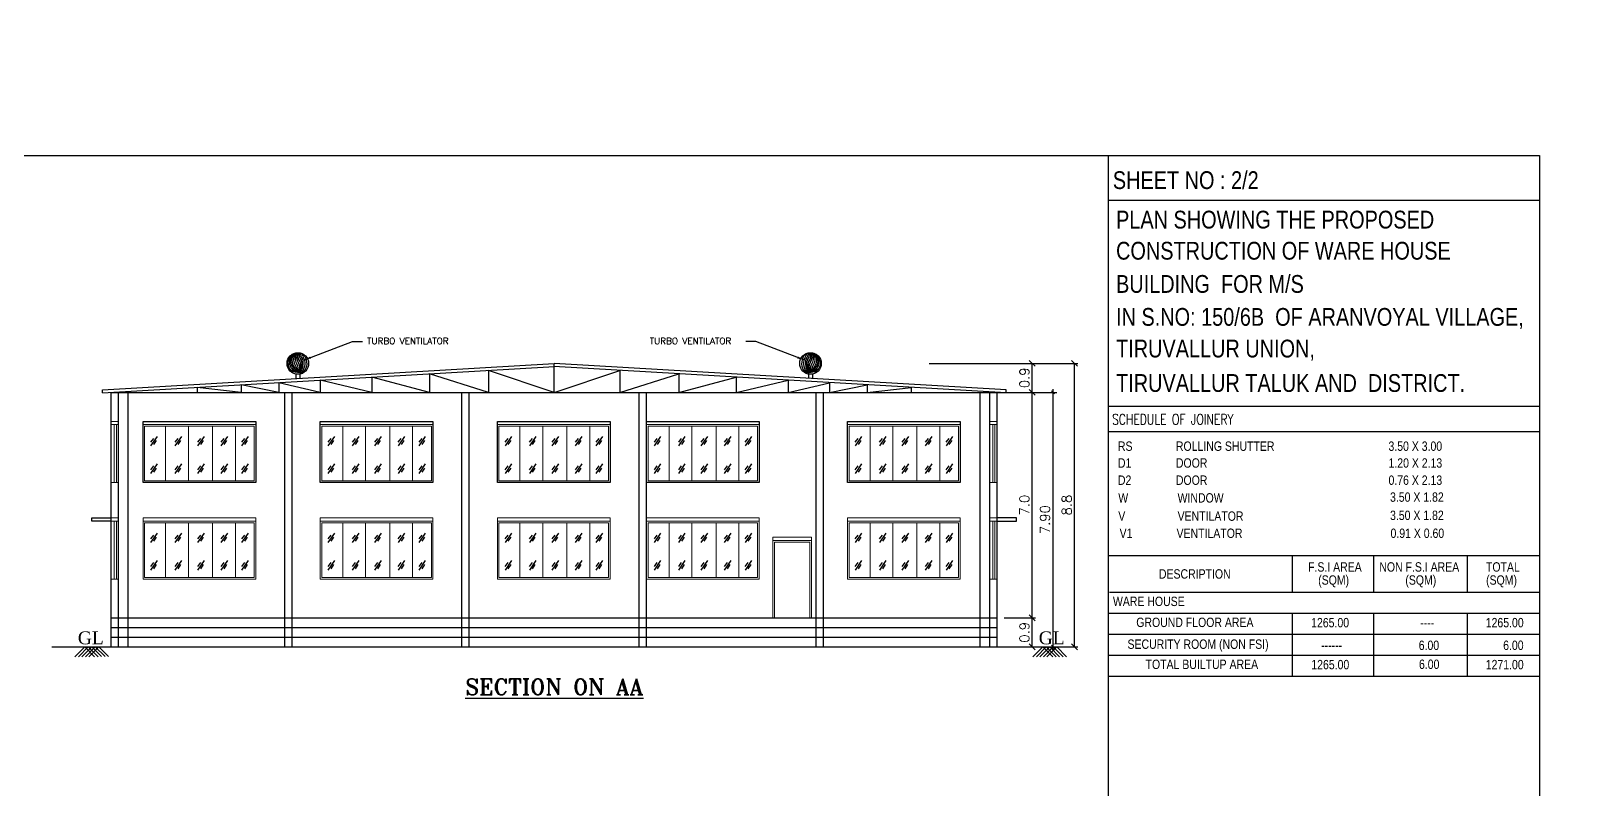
# Model space of a CAD drawing. Header units: metres. Extents: x -178271 to 51524, y -130823 to -18998.
# Drawn here: x -177585.24 to -177537.04, y -113953.57 to -113930.04 of the extents above; entities that cross this region are included whole.
import ezdxf
from ezdxf.enums import TextEntityAlignment as Align

# ---------------------------------------------------------------- set-up
doc = ezdxf.new("R2010")
doc.units = ezdxf.units.M
doc.header["$MEASUREMENT"] = 0
doc.linetypes.add('CENTERX2', pattern=[4, 2.5, -0.5, 0.5, -0.5])
doc.layers.add('2.5 Door-Window', color=6, linetype='Continuous', lineweight=9)
doc.layers.add('WALL', color=1, linetype='Continuous', lineweight=30)
for name, color, linetype in [('2CON', 1, 'Continuous'), ('5.1 TEXT', 7, 'CENTERX2'), ('BLK_1_CHIMNEY_HT', 91, 'Continuous'), ('BLK_1_FLR_0_REGULAR_ROOM_1', 4, 'Continuous'), ('BLK_1_HT_OF_BLDG', 5, 'Continuous'), ('BLK_1_PLINTH_HEIGHT', 7, 'Continuous'), ('dim', 8, 'Continuous'), ('EL-DP', 200, 'Continuous'), ('G Line', 253, 'Continuous'), ('hat', 8, 'Continuous'), ('LAYER2', 1, 'Continuous'), ('STEX', 1, 'Continuous'), ('Text', 4, 'Continuous'), ('txt', 2, 'Continuous')]:
    doc.layers.add(name, color=color, linetype=linetype)
doc.styles.add('NOS.', font='times.ttf')
doc.styles.add('ROMANS', font='romans')
doc.styles.add('ROMANT', font='romant.shx')
doc.styles.add('RS', font='romans.shx')
doc.styles.add('style2', font='arial.ttf')
doc.dimstyles.new('400 SCALE', dxfattribs={"dimscale": 4000, "dimtxt": 0.2, "dimasz": 0.2, "dimexe": 0.05, "dimexo": 0.16, "dimgap": 0.09, "dimtad": 1, "dimdec": 0, "dimzin": 12, "dimdsep": 46, "dimtxsty": 'RS', "dimcen": 0.09, "dimclrd": 8, "dimclre": 8, "dimclrt": 7, "dimadec": 0, "dimazin": 3, "dimtfac": 0.09, "dimtdec": 0, "dimtix": 1, "dimtmove": 1, "dimatfit": 3, "dimfxl": 0, "dimtolj": 1, "dimtzin": 13, "dimlwd": -1, "dimlwe": -1, "dimarcsym": 0})
doc.dimstyles.new('my1', dxfattribs={"dimtxt": 0.3, "dimasz": 0.1, "dimexe": 0.12, "dimexo": 0.5, "dimgap": 0.1, "dimtad": 1, "dimtoh": 1, "dimzin": 3, "dimdsep": 46, "dimtxsty": 'RS', "dimblk": 'OBLIQUE', "dimcen": 0.09, "dimdle": 0.1, "dimclrd": 8, "dimclre": 8, "dimclrt": 4, "dimadec": 0, "dimazin": 0, "dimtfac": 1, "dimtofl": 0, "dimtmove": 0, "dimatfit": 3, "dimldrblk": 'OBLIQUE', "dimfxl": 0, "dimtolj": 1, "dimtzin": 0, "dimarcsym": 0})
doc.dimstyles.get("Standard").update_dxf_attribs({"dimtxt": 0.3, "dimasz": 0.18, "dimexe": 0.1, "dimexo": 0.22, "dimgap": 0.09, "dimtad": 1, "dimtoh": 1, "dimdec": 1, "dimzin": 0, "dimdsep": 46, "dimtxsty": 'ROMANS', "dimblk": 'OBLIQUE', "dimcen": 0.09, "dimclrd": 8, "dimclre": 8, "dimclrt": 6, "dimadec": 0, "dimazin": 0, "dimtfac": 1, "dimtdec": 1, "dimtofl": 0, "dimtmove": 0, "dimatfit": 3, "dimfxl": 0, "dimtolj": 1, "dimtzin": 0, "dimarcsym": 0})

# ---------------------------------------------------------------- blocks, each defined once
blk = doc.blocks.new('_Oblique')
at = {"color": 0, "linetype": 'ByBlock', "lineweight": -2}
blk.add_line((-0.5, -0.5), (0.5, 0.5), dxfattribs=at)
blk = doc.blocks.new('*D281')
at = {"layer": 'BLK_1_PLINTH_HEIGHT', "color": 8, "lineweight": -2, "ltscale": 400}
for p, q in [((-177555.036, -113948.261), (-177554.067, -113948.261)), ((-177554.167, -113949.161), (-177554.167, -113948.261)), ((-177555.036, -113949.161), (-177554.067, -113949.161))]:
    blk.add_line(p, q, dxfattribs=at)
at = {"layer": 'Defpoints', "color": 0, "ltscale": 400}
for p in [(-177555.256, -113948.261), (-177554.167, -113948.261), (-177555.256, -113949.161)]:
    blk.add_point(p, dxfattribs=at)
at = {"layer": 'BLK_1_PLINTH_HEIGHT', "color": 8, "lineweight": -2, "ltscale": 400, "xscale": 0.18, "yscale": 0.18, "zscale": 0.18}
for p, rotation in [((-177554.167, -113948.261), 90), ((-177554.167, -113949.161), 270)]:
    blk.add_blockref('_Oblique', p, dxfattribs=dict(at, rotation=rotation))
at = {"layer": 'BLK_1_PLINTH_HEIGHT', "color": 6, "ltscale": 400, "insert": (-177554.407, -113948.711), "char_height": 0.3, "attachment_point": 5, "rotation": 90, "style": 'ROMANS'}
blk.add_mtext('\\A1;0.9', dxfattribs=at)
blk = doc.blocks.new('*D232')
at = {"layer": 'BLK_1_FLR_0_REGULAR_ROOM_1', "color": 8, "lineweight": -2}
for p, q in [((-177555.038, -113941.261), (-177554.067, -113941.261)), ((-177554.167, -113948.261), (-177554.167, -113941.261)), ((-177555.036, -113948.261), (-177554.067, -113948.261))]:
    blk.add_line(p, q, dxfattribs=at)
at = {"layer": 'Defpoints', "color": 0}
for p in [(-177555.258, -113941.261), (-177554.167, -113941.261), (-177555.256, -113948.261)]:
    blk.add_point(p, dxfattribs=at)
at = {"layer": 'BLK_1_FLR_0_REGULAR_ROOM_1', "color": 8, "lineweight": -2, "xscale": 0.18, "yscale": 0.18, "zscale": 0.18}
for p, rotation in [((-177554.167, -113941.261), 90), ((-177554.167, -113948.261), 270)]:
    blk.add_blockref('_Oblique', p, dxfattribs=dict(at, rotation=rotation))
at = {"layer": 'BLK_1_FLR_0_REGULAR_ROOM_1', "color": 6, "insert": (-177554.407, -113944.761), "char_height": 0.3, "attachment_point": 5, "rotation": 90, "style": 'ROMANS'}
blk.add_mtext('\\A1;7.0', dxfattribs=at)
blk = doc.blocks.new('*D233')
at = {"layer": 'BLK_1_CHIMNEY_HT', "color": 8, "lineweight": -2, "ltscale": 400}
for p, q in [((-177557.37, -113940.361), (-177554.067, -113940.361)), ((-177554.167, -113941.261), (-177554.167, -113940.361)), ((-177555.61, -113941.261), (-177554.067, -113941.261))]:
    blk.add_line(p, q, dxfattribs=at)
at = {"layer": 'Defpoints', "color": 0, "ltscale": 400}
for p in [(-177557.59, -113940.361), (-177554.167, -113940.361), (-177555.83, -113941.261)]:
    blk.add_point(p, dxfattribs=at)
at = {"layer": 'BLK_1_CHIMNEY_HT', "color": 8, "lineweight": -2, "ltscale": 400, "xscale": 0.18, "yscale": 0.18, "zscale": 0.18}
for p, rotation in [((-177554.167, -113940.361), 90), ((-177554.167, -113941.261), 270)]:
    blk.add_blockref('_Oblique', p, dxfattribs=dict(at, rotation=rotation))
at = {"layer": 'BLK_1_CHIMNEY_HT', "color": 6, "ltscale": 400, "insert": (-177554.407, -113940.811), "char_height": 0.3, "attachment_point": 5, "rotation": 90, "style": 'ROMANS'}
blk.add_mtext('\\A1;0.9', dxfattribs=at)
blk = doc.blocks.new('*D282')
at = {"layer": 'Defpoints', "color": 0, "linetype": 'ByBlock'}
for p in [(-177555.256, -113941.261), (-177553.52, -113941.261), (-177555.256, -113949.161)]:
    blk.add_point(p, dxfattribs=at)
at = {"layer": 'G Line', "color": 8, "linetype": 'ByBlock', "lineweight": -2}
for p, q in [((-177554.756, -113941.261), (-177553.4, -113941.261)), ((-177553.52, -113949.261), (-177553.52, -113941.161)), ((-177554.756, -113949.161), (-177553.4, -113949.161))]:
    blk.add_line(p, q, dxfattribs=at)
at = {"layer": 'G Line', "color": 8, "linetype": 'ByBlock', "lineweight": -2, "xscale": 0.1, "yscale": 0.1, "zscale": 0.1}
for p, rotation in [((-177553.52, -113941.261), 90), ((-177553.52, -113949.161), 270)]:
    blk.add_blockref('_Oblique', p, dxfattribs=dict(at, rotation=rotation))
at = {"layer": 'G Line', "color": 4, "linetype": 'ByBlock', "lineweight": -2, "insert": (-177553.77, -113945.211), "char_height": 0.3, "attachment_point": 5, "rotation": 90, "style": 'RS'}
blk.add_mtext('\\A1;7.90', dxfattribs=at)
blk = doc.blocks.new('*D283')
at = {"layer": 'BLK_1_HT_OF_BLDG', "color": 8, "lineweight": -2}
for p, q in [((-177556.918, -113940.361), (-177552.754, -113940.361)), ((-177552.854, -113949.161), (-177552.854, -113940.361)), ((-177555.036, -113949.161), (-177552.754, -113949.161))]:
    blk.add_line(p, q, dxfattribs=at)
at = {"layer": 'Defpoints', "color": 0}
for p in [(-177557.138, -113940.361), (-177552.854, -113940.361), (-177555.256, -113949.161)]:
    blk.add_point(p, dxfattribs=at)
at = {"layer": 'BLK_1_HT_OF_BLDG', "color": 8, "lineweight": -2, "xscale": 0.18, "yscale": 0.18, "zscale": 0.18}
for p, rotation in [((-177552.854, -113940.361), 90), ((-177552.854, -113949.161), 270)]:
    blk.add_blockref('_Oblique', p, dxfattribs=dict(at, rotation=rotation))
at = {"layer": 'BLK_1_HT_OF_BLDG', "color": 6, "insert": (-177553.094, -113944.761), "char_height": 0.3, "attachment_point": 5, "rotation": 90, "style": 'ROMANS'}
blk.add_mtext('\\A1;8.8', dxfattribs=at)

msp = doc.modelspace()

# ---------------------------------------------------------------- linework, layer by layer
for p, q in [((-177551.796, -114008.956), (-177551.796, -113933.905)), ((-177538.425, -113935.306), (-177551.796, -113935.306)), ((-177538.4, -113941.696), (-177551.796, -113941.696)), ((-177538.4, -113942.482), (-177551.796, -113942.482)), ((-177538.425, -113946.338), (-177551.779, -113946.338)), ((-177538.425, -113946.338), (-177551.779, -113946.338))]:
    msp.add_line(p, q)
at = {"layer": '2.5 Door-Window', "linetype": 'Continuous'}
for p, q in [((-177582.756, -113942.161), (-177582.526, -113942.161)), ((-177582.756, -113942.261), (-177582.526, -113942.261)), ((-177582.662, -113942.261), (-177582.662, -113944.061)), ((-177582.594, -113942.261), (-177582.594, -113944.061)), ((-177581.769, -113944.061), (-177581.769, -113942.261)), ((-177581.769, -113942.261), (-177578.269, -113942.261)), ((-177581.719, -113944.011), (-177581.719, -113942.311)), ((-177581.719, -113942.311), (-177578.319, -113942.311)), ((-177581.067, -113944.011), (-177581.067, -113942.311)), ((-177580.36, -113944.011), (-177580.36, -113942.311)), ((-177579.61, -113944.011), (-177579.61, -113942.311)), ((-177578.903, -113944.011), (-177578.903, -113942.311)), ((-177578.319, -113942.311), (-177578.319, -113944.011)), ((-177578.269, -113942.261), (-177578.269, -113944.061)), ((-177576.269, -113944.061), (-177576.269, -113942.261)), ((-177576.269, -113942.261), (-177572.769, -113942.261)), ((-177576.219, -113944.011), (-177576.219, -113942.311)), ((-177576.219, -113942.311), (-177572.819, -113942.311)), ((-177575.567, -113944.011), (-177575.567, -113942.311)), ((-177574.86, -113944.011), (-177574.86, -113942.311)), ((-177574.11, -113944.011), (-177574.11, -113942.311)), ((-177573.403, -113944.011), (-177573.403, -113942.311)), ((-177572.819, -113942.311), (-177572.819, -113944.011)), ((-177572.769, -113942.261), (-177572.769, -113944.061)), ((-177570.769, -113944.061), (-177570.769, -113942.261)), ((-177570.769, -113942.261), (-177567.269, -113942.261)), ((-177570.719, -113944.011), (-177570.719, -113942.311)), ((-177570.719, -113942.311), (-177567.319, -113942.311)), ((-177570.067, -113944.011), (-177570.067, -113942.311)), ((-177569.36, -113944.011), (-177569.36, -113942.311)), ((-177568.61, -113944.011), (-177568.61, -113942.311)), ((-177567.903, -113944.011), (-177567.903, -113942.311)), ((-177567.319, -113942.311), (-177567.319, -113944.011)), ((-177567.269, -113942.261), (-177567.269, -113944.061)), ((-177566.141, -113944.061), (-177566.141, -113942.261)), ((-177566.141, -113942.261), (-177562.641, -113942.261)), ((-177566.091, -113944.011), (-177566.091, -113942.311)), ((-177566.091, -113942.311), (-177562.691, -113942.311)), ((-177565.439, -113944.011), (-177565.439, -113942.311)), ((-177564.732, -113944.011), (-177564.732, -113942.311)), ((-177563.982, -113944.011), (-177563.982, -113942.311)), ((-177563.275, -113944.011), (-177563.275, -113942.311)), ((-177562.691, -113942.311), (-177562.691, -113944.011)), ((-177562.641, -113942.261), (-177562.641, -113944.061)), ((-177559.903, -113944.061), (-177559.903, -113942.261)), ((-177559.903, -113942.261), (-177556.403, -113942.261)), ((-177559.853, -113944.011), (-177559.853, -113942.311)), ((-177559.853, -113942.311), (-177556.453, -113942.311)), ((-177559.201, -113944.011), (-177559.201, -113942.311)), ((-177558.494, -113944.011), (-177558.494, -113942.311)), ((-177557.744, -113944.011), (-177557.744, -113942.311)), ((-177557.036, -113944.011), (-177557.036, -113942.311)), ((-177556.453, -113942.311), (-177556.453, -113944.011)), ((-177556.403, -113942.261), (-177556.403, -113944.061)), ((-177555.486, -113942.161), (-177555.256, -113942.161)), ((-177555.486, -113942.261), (-177555.256, -113942.261)), ((-177555.392, -113942.261), (-177555.392, -113944.061)), ((-177555.324, -113942.261), (-177555.324, -113944.061)), ((-177582.526, -113944.061), (-177582.756, -113944.061)), ((-177578.269, -113944.061), (-177581.769, -113944.061)), ((-177578.319, -113944.011), (-177581.719, -113944.011)), ((-177572.769, -113944.061), (-177576.269, -113944.061)), ((-177572.819, -113944.011), (-177576.219, -113944.011)), ((-177567.269, -113944.061), (-177570.769, -113944.061)), ((-177567.319, -113944.011), (-177570.719, -113944.011)), ((-177562.641, -113944.061), (-177566.141, -113944.061)), ((-177562.691, -113944.011), (-177566.091, -113944.011)), ((-177556.403, -113944.061), (-177559.903, -113944.061)), ((-177556.453, -113944.011), (-177559.853, -113944.011)), ((-177555.256, -113944.061), (-177555.486, -113944.061)), ((-177582.756, -113945.161), (-177582.526, -113945.161)), ((-177582.756, -113945.261), (-177582.526, -113945.261)), ((-177582.662, -113945.261), (-177582.662, -113947.061)), ((-177582.594, -113945.261), (-177582.594, -113947.061)), ((-177581.769, -113947.061), (-177581.769, -113945.261)), ((-177581.769, -113945.261), (-177578.269, -113945.261)), ((-177578.269, -113945.261), (-177578.269, -113947.061)), ((-177576.269, -113947.061), (-177576.269, -113945.261)), ((-177576.269, -113945.261), (-177572.769, -113945.261)), ((-177572.769, -113945.261), (-177572.769, -113947.061)), ((-177570.769, -113947.061), (-177570.769, -113945.261)), ((-177570.769, -113945.261), (-177567.269, -113945.261)), ((-177567.269, -113945.261), (-177567.269, -113947.061)), ((-177566.141, -113947.061), (-177566.141, -113945.261)), ((-177566.141, -113945.261), (-177562.641, -113945.261)), ((-177562.641, -113945.261), (-177562.641, -113947.061)), ((-177559.903, -113947.061), (-177559.903, -113945.261)), ((-177559.903, -113945.261), (-177556.403, -113945.261)), ((-177556.403, -113945.261), (-177556.403, -113947.061)), ((-177555.486, -113945.161), (-177555.256, -113945.161)), ((-177555.486, -113945.261), (-177555.256, -113945.261)), ((-177555.392, -113945.261), (-177555.392, -113947.061)), ((-177555.324, -113945.261), (-177555.324, -113947.061)), ((-177581.719, -113947.011), (-177581.719, -113945.311)), ((-177581.719, -113945.311), (-177578.319, -113945.311)), ((-177581.067, -113947.011), (-177581.067, -113945.311)), ((-177580.36, -113947.011), (-177580.36, -113945.311)), ((-177579.61, -113947.011), (-177579.61, -113945.311)), ((-177578.903, -113947.011), (-177578.903, -113945.311)), ((-177578.319, -113945.311), (-177578.319, -113947.011)), ((-177576.219, -113947.011), (-177576.219, -113945.311)), ((-177576.219, -113945.311), (-177572.819, -113945.311)), ((-177575.567, -113947.011), (-177575.567, -113945.311)), ((-177574.86, -113947.011), (-177574.86, -113945.311)), ((-177574.11, -113947.011), (-177574.11, -113945.311)), ((-177573.403, -113947.011), (-177573.403, -113945.311)), ((-177572.819, -113945.311), (-177572.819, -113947.011)), ((-177570.719, -113947.011), (-177570.719, -113945.311)), ((-177570.719, -113945.311), (-177567.319, -113945.311)), ((-177570.067, -113947.011), (-177570.067, -113945.311)), ((-177569.36, -113947.011), (-177569.36, -113945.311)), ((-177568.61, -113947.011), (-177568.61, -113945.311)), ((-177567.903, -113947.011), (-177567.903, -113945.311)), ((-177567.319, -113945.311), (-177567.319, -113947.011)), ((-177566.091, -113947.011), (-177566.091, -113945.311)), ((-177566.091, -113945.311), (-177562.691, -113945.311)), ((-177565.439, -113947.011), (-177565.439, -113945.311)), ((-177564.732, -113947.011), (-177564.732, -113945.311)), ((-177563.982, -113947.011), (-177563.982, -113945.311)), ((-177563.275, -113947.011), (-177563.275, -113945.311)), ((-177562.691, -113945.311), (-177562.691, -113947.011)), ((-177562.215, -113945.761), (-177561.015, -113945.761)), ((-177562.215, -113948.261), (-177562.215, -113945.761)), ((-177561.015, -113948.261), (-177561.015, -113945.761)), ((-177559.853, -113947.011), (-177559.853, -113945.311)), ((-177559.853, -113945.311), (-177556.453, -113945.311)), ((-177559.201, -113947.011), (-177559.201, -113945.311)), ((-177558.494, -113947.011), (-177558.494, -113945.311)), ((-177557.744, -113947.011), (-177557.744, -113945.311)), ((-177557.036, -113947.011), (-177557.036, -113945.311)), ((-177556.453, -113945.311), (-177556.453, -113947.011)), ((-177562.215, -113945.861), (-177561.015, -113945.861)), ((-177562.165, -113945.911), (-177561.065, -113945.911)), ((-177562.165, -113948.261), (-177562.165, -113945.911)), ((-177561.065, -113948.261), (-177561.065, -113945.911)), ((-177582.526, -113947.061), (-177582.756, -113947.061)), ((-177578.269, -113947.061), (-177581.769, -113947.061)), ((-177578.319, -113947.011), (-177581.719, -113947.011)), ((-177572.769, -113947.061), (-177576.269, -113947.061)), ((-177572.819, -113947.011), (-177576.219, -113947.011)), ((-177567.269, -113947.061), (-177570.769, -113947.061)), ((-177567.319, -113947.011), (-177570.719, -113947.011)), ((-177562.641, -113947.061), (-177566.141, -113947.061)), ((-177562.691, -113947.011), (-177566.091, -113947.011)), ((-177556.403, -113947.061), (-177559.903, -113947.061)), ((-177556.453, -113947.011), (-177559.853, -113947.011)), ((-177555.256, -113947.061), (-177555.486, -113947.061))]:
    msp.add_line(p, q, dxfattribs=at)
for points in [[(-177581.769, -113942.161), (-177581.769, -113942.261), (-177578.269, -113942.261), (-177578.269, -113942.161), (-177581.769, -113942.161)], [(-177576.269, -113942.161), (-177576.269, -113942.261), (-177572.769, -113942.261), (-177572.769, -113942.161), (-177576.269, -113942.161)], [(-177570.769, -113942.161), (-177570.769, -113942.261), (-177567.269, -113942.261), (-177567.269, -113942.161), (-177570.769, -113942.161)], [(-177566.141, -113942.161), (-177566.141, -113942.261), (-177562.641, -113942.261), (-177562.641, -113942.161), (-177566.141, -113942.161)], [(-177559.903, -113942.161), (-177559.903, -113942.261), (-177556.403, -113942.261), (-177556.403, -113942.161), (-177559.903, -113942.161)], [(-177581.769, -113945.161), (-177581.769, -113945.261), (-177578.269, -113945.261), (-177578.269, -113945.161), (-177581.769, -113945.161)], [(-177576.269, -113945.161), (-177576.269, -113945.261), (-177572.769, -113945.261), (-177572.769, -113945.161), (-177576.269, -113945.161)], [(-177570.769, -113945.161), (-177570.769, -113945.261), (-177567.269, -113945.261), (-177567.269, -113945.161), (-177570.769, -113945.161)], [(-177566.141, -113945.161), (-177566.141, -113945.261), (-177562.641, -113945.261), (-177562.641, -113945.161), (-177566.141, -113945.161)], [(-177559.903, -113945.161), (-177559.903, -113945.261), (-177556.403, -113945.261), (-177556.403, -113945.161), (-177559.903, -113945.161)]]:
    msp.add_lwpolyline(points, dxfattribs=at)
at = {"layer": '2CON', "lineweight": 0}
for p, q in [((-177583.885, -113949.468), (-177583.578, -113949.161)), ((-177583.776, -113949.468), (-177583.469, -113949.161)), ((-177583.668, -113949.468), (-177583.361, -113949.161)), ((-177583.271, -113949.468), (-177583.578, -113949.161)), ((-177583.559, -113949.468), (-177583.252, -113949.161)), ((-177583.162, -113949.468), (-177583.469, -113949.161)), ((-177583.45, -113949.468), (-177583.143, -113949.161)), ((-177583.053, -113949.466), (-177583.361, -113949.159)), ((-177582.945, -113949.466), (-177583.252, -113949.159)), ((-177582.836, -113949.466), (-177583.143, -113949.159)), ((-177554.147, -113949.468), (-177553.839, -113949.161)), ((-177554.038, -113949.468), (-177553.731, -113949.161)), ((-177553.929, -113949.468), (-177553.622, -113949.161)), ((-177553.532, -113949.468), (-177553.839, -113949.161)), ((-177553.821, -113949.468), (-177553.514, -113949.161)), ((-177553.424, -113949.468), (-177553.731, -113949.161)), ((-177553.712, -113949.468), (-177553.405, -113949.161)), ((-177553.315, -113949.468), (-177553.622, -113949.161)), ((-177553.206, -113949.468), (-177553.514, -113949.161)), ((-177553.098, -113949.468), (-177553.405, -113949.161))]:
    msp.add_line(p, q, dxfattribs=at)
at = {"layer": 'dim', "linetype": 'Continuous'}
for points in [[(-177577.221, -113940.154, 0.260816), (-177577.225, -113940.519, -0.03426), (-177577.107, -113940.636, -0.03426)], [(-177577.136, -113940.079, 0.326487), (-177577.18, -113940.49, -0.066086), (-177577.066, -113940.638, -0.066086)], [(-177577.087, -113940.055, 0.347126), (-177577.143, -113940.459, -0.098797), (-177577.037, -113940.641, -0.098797)], [(-177577.053, -113940.043, 0.348224), (-177577.107, -113940.426, -0.129297), (-177577.013, -113940.643, -0.129297)], [(-177577.017, -113940.035, 0.348423), (-177577.053, -113940.396, -0.156724), (-177576.987, -113940.646, -0.156724)], [(-177576.989, -113940.032, 0.33315), (-177577.001, -113940.364, -0.178171), (-177576.966, -113940.65, -0.178171)], [(-177576.965, -113940.031, 0.300496), (-177576.948, -113940.332, -0.194416), (-177576.947, -113940.653, -0.194416)], [(-177576.946, -113940.031, 0.246825), (-177576.906, -113940.298, -0.207799), (-177576.932, -113940.656, -0.207799)], [(-177576.925, -113940.033, 0.170557), (-177576.859, -113940.264, -0.218557), (-177576.918, -113940.659, -0.218557)], [(-177576.9, -113940.036, 0.070494), (-177576.821, -113940.226, -0.229241), (-177576.908, -113940.661, -0.229241)], [(-177576.842, -113940.053, 0.061847), (-177576.773, -113940.206, -0.290424), (-177576.874, -113940.669, -0.290424)], [(-177576.775, -113940.089, 0.043008), (-177576.726, -113940.186, -0.333679), (-177576.831, -113940.671, -0.333679)], [(-177561.238, -113940.089, -0.043008), (-177561.287, -113940.186, 0.333679), (-177561.182, -113940.671, 0.333679)], [(-177561.171, -113940.053, -0.061847), (-177561.239, -113940.206, 0.290424), (-177561.138, -113940.669, 0.290424)], [(-177561.113, -113940.036, -0.070494), (-177561.192, -113940.226, 0.229241), (-177561.105, -113940.661, 0.229241)], [(-177561.088, -113940.033, -0.170557), (-177561.153, -113940.264, 0.218557), (-177561.094, -113940.659, 0.218557)], [(-177561.067, -113940.031, -0.246825), (-177561.107, -113940.298, 0.207799), (-177561.08, -113940.656, 0.207799)], [(-177561.047, -113940.031, -0.300496), (-177561.064, -113940.332, 0.194416), (-177561.066, -113940.653, 0.194416)], [(-177561.023, -113940.032, -0.33315), (-177561.012, -113940.364, 0.178171), (-177561.047, -113940.65, 0.178171)], [(-177560.995, -113940.035, -0.348423), (-177560.959, -113940.396, 0.156724), (-177561.025, -113940.646, 0.156724)], [(-177560.96, -113940.043, -0.348224), (-177560.906, -113940.426, 0.129297), (-177561, -113940.643, 0.129297)], [(-177560.926, -113940.055, -0.347126), (-177560.869, -113940.459, 0.098797), (-177560.976, -113940.641, 0.098797)], [(-177560.877, -113940.079, -0.326487), (-177560.833, -113940.49, 0.066086), (-177560.946, -113940.638, 0.066086)], [(-177560.791, -113940.154, -0.260816), (-177560.787, -113940.519, 0.03426), (-177560.905, -113940.636, 0.03426)]]:
    msp.add_lwpolyline(points, format="xyb", dxfattribs=at)
at = {"layer": 'EL-DP', "linetype": 'Continuous'}
for points in [[(-177581.769, -113942.161), (-177578.269, -113942.161), (-177578.269, -113944.061), (-177581.769, -113944.061)], [(-177576.269, -113942.161), (-177572.769, -113942.161), (-177572.769, -113944.061), (-177576.269, -113944.061)], [(-177570.769, -113942.161), (-177567.269, -113942.161), (-177567.269, -113944.061), (-177570.769, -113944.061)], [(-177566.141, -113942.161), (-177562.641, -113942.161), (-177562.641, -113944.061), (-177566.141, -113944.061)], [(-177559.903, -113942.161), (-177556.403, -113942.161), (-177556.403, -113944.061), (-177559.903, -113944.061)]]:
    msp.add_lwpolyline(points, close=True, dxfattribs=at)
at = {"layer": 'hat', "linetype": 'Continuous'}
for p, q in [((-177581.524, -113942.812), (-177581.432, -113942.69)), ((-177581.522, -113942.923), (-177581.318, -113942.628)), ((-177581.43, -113942.884), (-177581.346, -113942.754)), ((-177580.769, -113942.812), (-177580.677, -113942.69)), ((-177580.766, -113942.923), (-177580.563, -113942.628)), ((-177580.675, -113942.884), (-177580.591, -113942.754)), ((-177580.071, -113942.812), (-177579.978, -113942.69)), ((-177580.068, -113942.923), (-177579.865, -113942.628)), ((-177579.977, -113942.884), (-177579.893, -113942.754)), ((-177579.344, -113942.812), (-177579.252, -113942.69)), ((-177579.342, -113942.923), (-177579.139, -113942.628)), ((-177579.25, -113942.884), (-177579.166, -113942.754)), ((-177578.7, -113942.812), (-177578.608, -113942.69)), ((-177578.698, -113942.923), (-177578.495, -113942.628)), ((-177578.607, -113942.884), (-177578.522, -113942.754)), ((-177576.024, -113942.812), (-177575.932, -113942.69)), ((-177576.022, -113942.923), (-177575.818, -113942.628)), ((-177575.93, -113942.884), (-177575.846, -113942.754)), ((-177575.269, -113942.812), (-177575.177, -113942.69)), ((-177575.266, -113942.923), (-177575.063, -113942.628)), ((-177575.175, -113942.884), (-177575.091, -113942.754)), ((-177574.571, -113942.812), (-177574.478, -113942.69)), ((-177574.568, -113942.923), (-177574.365, -113942.628)), ((-177574.477, -113942.884), (-177574.393, -113942.754)), ((-177573.844, -113942.812), (-177573.752, -113942.69)), ((-177573.842, -113942.923), (-177573.639, -113942.628)), ((-177573.75, -113942.884), (-177573.666, -113942.754)), ((-177573.2, -113942.812), (-177573.108, -113942.69)), ((-177573.198, -113942.923), (-177572.995, -113942.628)), ((-177573.107, -113942.884), (-177573.022, -113942.754)), ((-177570.524, -113942.812), (-177570.432, -113942.69)), ((-177570.522, -113942.923), (-177570.318, -113942.628)), ((-177570.43, -113942.884), (-177570.346, -113942.754)), ((-177569.769, -113942.812), (-177569.677, -113942.69)), ((-177569.766, -113942.923), (-177569.563, -113942.628)), ((-177569.675, -113942.884), (-177569.591, -113942.754)), ((-177569.071, -113942.812), (-177568.978, -113942.69)), ((-177569.068, -113942.923), (-177568.865, -113942.628)), ((-177568.977, -113942.884), (-177568.893, -113942.754)), ((-177568.344, -113942.812), (-177568.252, -113942.69)), ((-177568.342, -113942.923), (-177568.139, -113942.628)), ((-177568.25, -113942.884), (-177568.166, -113942.754)), ((-177567.7, -113942.812), (-177567.608, -113942.69)), ((-177567.698, -113942.923), (-177567.495, -113942.628)), ((-177567.607, -113942.884), (-177567.522, -113942.754)), ((-177565.896, -113942.812), (-177565.804, -113942.69)), ((-177565.894, -113942.923), (-177565.69, -113942.628)), ((-177565.802, -113942.884), (-177565.718, -113942.754)), ((-177565.141, -113942.812), (-177565.049, -113942.69)), ((-177565.139, -113942.923), (-177564.935, -113942.628)), ((-177565.047, -113942.884), (-177564.963, -113942.754)), ((-177564.443, -113942.812), (-177564.351, -113942.69)), ((-177564.441, -113942.923), (-177564.237, -113942.628)), ((-177564.349, -113942.884), (-177564.265, -113942.754)), ((-177563.716, -113942.812), (-177563.624, -113942.69)), ((-177563.714, -113942.923), (-177563.511, -113942.628)), ((-177563.622, -113942.884), (-177563.538, -113942.754)), ((-177563.073, -113942.812), (-177562.98, -113942.69)), ((-177563.07, -113942.923), (-177562.867, -113942.628)), ((-177562.979, -113942.884), (-177562.895, -113942.754)), ((-177559.658, -113942.812), (-177559.565, -113942.69)), ((-177559.655, -113942.923), (-177559.452, -113942.628)), ((-177559.564, -113942.884), (-177559.479, -113942.754)), ((-177558.903, -113942.812), (-177558.81, -113942.69)), ((-177558.9, -113942.923), (-177558.697, -113942.628)), ((-177558.809, -113942.884), (-177558.724, -113942.754)), ((-177558.205, -113942.812), (-177558.112, -113942.69)), ((-177558.202, -113942.923), (-177557.999, -113942.628)), ((-177558.111, -113942.884), (-177558.026, -113942.754)), ((-177557.478, -113942.812), (-177557.386, -113942.69)), ((-177557.476, -113942.923), (-177557.272, -113942.628)), ((-177557.384, -113942.884), (-177557.3, -113942.754)), ((-177556.834, -113942.812), (-177556.742, -113942.69)), ((-177556.832, -113942.923), (-177556.629, -113942.628)), ((-177556.74, -113942.884), (-177556.656, -113942.754)), ((-177581.524, -113943.668), (-177581.432, -113943.546)), ((-177581.522, -113943.779), (-177581.318, -113943.485)), ((-177581.43, -113943.74), (-177581.346, -113943.61)), ((-177580.769, -113943.668), (-177580.677, -113943.546)), ((-177580.766, -113943.779), (-177580.563, -113943.485)), ((-177580.675, -113943.74), (-177580.591, -113943.61)), ((-177580.071, -113943.668), (-177579.978, -113943.546)), ((-177580.068, -113943.779), (-177579.865, -113943.485)), ((-177579.977, -113943.74), (-177579.893, -113943.61)), ((-177579.344, -113943.668), (-177579.252, -113943.546)), ((-177579.342, -113943.779), (-177579.139, -113943.485)), ((-177579.25, -113943.74), (-177579.166, -113943.61)), ((-177578.7, -113943.668), (-177578.608, -113943.546)), ((-177578.698, -113943.779), (-177578.495, -113943.485)), ((-177578.607, -113943.74), (-177578.522, -113943.61)), ((-177576.024, -113943.668), (-177575.932, -113943.546)), ((-177576.022, -113943.779), (-177575.818, -113943.485)), ((-177575.93, -113943.74), (-177575.846, -113943.61)), ((-177575.269, -113943.668), (-177575.177, -113943.546)), ((-177575.266, -113943.779), (-177575.063, -113943.485)), ((-177575.175, -113943.74), (-177575.091, -113943.61)), ((-177574.571, -113943.668), (-177574.478, -113943.546)), ((-177574.568, -113943.779), (-177574.365, -113943.485)), ((-177574.477, -113943.74), (-177574.393, -113943.61)), ((-177573.844, -113943.668), (-177573.752, -113943.546)), ((-177573.842, -113943.779), (-177573.639, -113943.485)), ((-177573.75, -113943.74), (-177573.666, -113943.61)), ((-177573.2, -113943.668), (-177573.108, -113943.546)), ((-177573.198, -113943.779), (-177572.995, -113943.485)), ((-177573.107, -113943.74), (-177573.022, -113943.61)), ((-177570.524, -113943.668), (-177570.432, -113943.546)), ((-177570.522, -113943.779), (-177570.318, -113943.485)), ((-177570.43, -113943.74), (-177570.346, -113943.61)), ((-177569.769, -113943.668), (-177569.677, -113943.546)), ((-177569.766, -113943.779), (-177569.563, -113943.485)), ((-177569.675, -113943.74), (-177569.591, -113943.61)), ((-177569.071, -113943.668), (-177568.978, -113943.546)), ((-177569.068, -113943.779), (-177568.865, -113943.485)), ((-177568.977, -113943.74), (-177568.893, -113943.61)), ((-177568.344, -113943.668), (-177568.252, -113943.546)), ((-177568.342, -113943.779), (-177568.139, -113943.485)), ((-177568.25, -113943.74), (-177568.166, -113943.61)), ((-177567.7, -113943.668), (-177567.608, -113943.546)), ((-177567.698, -113943.779), (-177567.495, -113943.485)), ((-177567.607, -113943.74), (-177567.522, -113943.61)), ((-177565.896, -113943.668), (-177565.804, -113943.546)), ((-177565.894, -113943.779), (-177565.69, -113943.485)), ((-177565.802, -113943.74), (-177565.718, -113943.61)), ((-177565.141, -113943.668), (-177565.049, -113943.546)), ((-177565.139, -113943.779), (-177564.935, -113943.485)), ((-177565.047, -113943.74), (-177564.963, -113943.61)), ((-177564.443, -113943.668), (-177564.351, -113943.546)), ((-177564.441, -113943.779), (-177564.237, -113943.485)), ((-177564.349, -113943.74), (-177564.265, -113943.61)), ((-177563.716, -113943.668), (-177563.624, -113943.546)), ((-177563.714, -113943.779), (-177563.511, -113943.485)), ((-177563.622, -113943.74), (-177563.538, -113943.61)), ((-177563.073, -113943.668), (-177562.98, -113943.546)), ((-177563.07, -113943.779), (-177562.867, -113943.485)), ((-177562.979, -113943.74), (-177562.895, -113943.61)), ((-177559.658, -113943.668), (-177559.565, -113943.546)), ((-177559.655, -113943.779), (-177559.452, -113943.485)), ((-177559.564, -113943.74), (-177559.479, -113943.61)), ((-177558.903, -113943.668), (-177558.81, -113943.546)), ((-177558.9, -113943.779), (-177558.697, -113943.485)), ((-177558.809, -113943.74), (-177558.724, -113943.61)), ((-177558.205, -113943.668), (-177558.112, -113943.546)), ((-177558.202, -113943.779), (-177557.999, -113943.485)), ((-177558.111, -113943.74), (-177558.026, -113943.61)), ((-177557.478, -113943.668), (-177557.386, -113943.546)), ((-177557.476, -113943.779), (-177557.272, -113943.485)), ((-177557.384, -113943.74), (-177557.3, -113943.61)), ((-177556.834, -113943.668), (-177556.742, -113943.546)), ((-177556.832, -113943.779), (-177556.629, -113943.485)), ((-177556.74, -113943.74), (-177556.656, -113943.61)), ((-177581.524, -113945.812), (-177581.432, -113945.69)), ((-177581.522, -113945.923), (-177581.318, -113945.628)), ((-177581.43, -113945.884), (-177581.346, -113945.754)), ((-177580.769, -113945.812), (-177580.677, -113945.69)), ((-177580.766, -113945.923), (-177580.563, -113945.628)), ((-177580.675, -113945.884), (-177580.591, -113945.754)), ((-177580.071, -113945.812), (-177579.978, -113945.69)), ((-177580.068, -113945.923), (-177579.865, -113945.628)), ((-177579.977, -113945.884), (-177579.893, -113945.754)), ((-177579.344, -113945.812), (-177579.252, -113945.69)), ((-177579.342, -113945.923), (-177579.139, -113945.628)), ((-177579.25, -113945.884), (-177579.166, -113945.754)), ((-177578.7, -113945.812), (-177578.608, -113945.69)), ((-177578.698, -113945.923), (-177578.495, -113945.628)), ((-177578.607, -113945.884), (-177578.522, -113945.754)), ((-177576.024, -113945.812), (-177575.932, -113945.69)), ((-177576.022, -113945.923), (-177575.818, -113945.628)), ((-177575.93, -113945.884), (-177575.846, -113945.754)), ((-177575.269, -113945.812), (-177575.177, -113945.69)), ((-177575.266, -113945.923), (-177575.063, -113945.628)), ((-177575.175, -113945.884), (-177575.091, -113945.754)), ((-177574.571, -113945.812), (-177574.478, -113945.69)), ((-177574.568, -113945.923), (-177574.365, -113945.628)), ((-177574.477, -113945.884), (-177574.393, -113945.754)), ((-177573.844, -113945.812), (-177573.752, -113945.69)), ((-177573.842, -113945.923), (-177573.639, -113945.628)), ((-177573.75, -113945.884), (-177573.666, -113945.754)), ((-177573.2, -113945.812), (-177573.108, -113945.69)), ((-177573.198, -113945.923), (-177572.995, -113945.628)), ((-177573.107, -113945.884), (-177573.022, -113945.754)), ((-177570.524, -113945.812), (-177570.432, -113945.69)), ((-177570.522, -113945.923), (-177570.318, -113945.628)), ((-177570.43, -113945.884), (-177570.346, -113945.754)), ((-177569.769, -113945.812), (-177569.677, -113945.69)), ((-177569.766, -113945.923), (-177569.563, -113945.628)), ((-177569.675, -113945.884), (-177569.591, -113945.754)), ((-177569.071, -113945.812), (-177568.978, -113945.69)), ((-177569.068, -113945.923), (-177568.865, -113945.628)), ((-177568.977, -113945.884), (-177568.893, -113945.754)), ((-177568.344, -113945.812), (-177568.252, -113945.69)), ((-177568.342, -113945.923), (-177568.139, -113945.628)), ((-177568.25, -113945.884), (-177568.166, -113945.754)), ((-177567.7, -113945.812), (-177567.608, -113945.69)), ((-177567.698, -113945.923), (-177567.495, -113945.628)), ((-177567.607, -113945.884), (-177567.522, -113945.754)), ((-177565.896, -113945.812), (-177565.804, -113945.69)), ((-177565.894, -113945.923), (-177565.69, -113945.628)), ((-177565.802, -113945.884), (-177565.718, -113945.754)), ((-177565.141, -113945.812), (-177565.049, -113945.69)), ((-177565.139, -113945.923), (-177564.935, -113945.628)), ((-177565.047, -113945.884), (-177564.963, -113945.754)), ((-177564.443, -113945.812), (-177564.351, -113945.69)), ((-177564.441, -113945.923), (-177564.237, -113945.628)), ((-177564.349, -113945.884), (-177564.265, -113945.754)), ((-177563.716, -113945.812), (-177563.624, -113945.69)), ((-177563.714, -113945.923), (-177563.511, -113945.628)), ((-177563.622, -113945.884), (-177563.538, -113945.754)), ((-177563.073, -113945.812), (-177562.98, -113945.69)), ((-177563.07, -113945.923), (-177562.867, -113945.628)), ((-177562.979, -113945.884), (-177562.895, -113945.754)), ((-177559.658, -113945.812), (-177559.565, -113945.69)), ((-177559.655, -113945.923), (-177559.452, -113945.628)), ((-177559.564, -113945.884), (-177559.479, -113945.754)), ((-177558.903, -113945.812), (-177558.81, -113945.69)), ((-177558.9, -113945.923), (-177558.697, -113945.628)), ((-177558.809, -113945.884), (-177558.724, -113945.754)), ((-177558.205, -113945.812), (-177558.112, -113945.69)), ((-177558.202, -113945.923), (-177557.999, -113945.628)), ((-177558.111, -113945.884), (-177558.026, -113945.754)), ((-177557.478, -113945.812), (-177557.386, -113945.69)), ((-177557.476, -113945.923), (-177557.272, -113945.628)), ((-177557.384, -113945.884), (-177557.3, -113945.754)), ((-177556.834, -113945.812), (-177556.742, -113945.69)), ((-177556.832, -113945.923), (-177556.629, -113945.628)), ((-177556.74, -113945.884), (-177556.656, -113945.754)), ((-177581.524, -113946.668), (-177581.432, -113946.546)), ((-177581.522, -113946.779), (-177581.318, -113946.485)), ((-177581.43, -113946.74), (-177581.346, -113946.61)), ((-177580.769, -113946.668), (-177580.677, -113946.546)), ((-177580.766, -113946.779), (-177580.563, -113946.485)), ((-177580.675, -113946.74), (-177580.591, -113946.61)), ((-177580.071, -113946.668), (-177579.978, -113946.546)), ((-177580.068, -113946.779), (-177579.865, -113946.485)), ((-177579.977, -113946.74), (-177579.893, -113946.61)), ((-177579.344, -113946.668), (-177579.252, -113946.546)), ((-177579.342, -113946.779), (-177579.139, -113946.485)), ((-177579.25, -113946.74), (-177579.166, -113946.61)), ((-177578.7, -113946.668), (-177578.608, -113946.546)), ((-177578.698, -113946.779), (-177578.495, -113946.485)), ((-177578.607, -113946.74), (-177578.522, -113946.61)), ((-177576.024, -113946.668), (-177575.932, -113946.546)), ((-177576.022, -113946.779), (-177575.818, -113946.485)), ((-177575.93, -113946.74), (-177575.846, -113946.61)), ((-177575.269, -113946.668), (-177575.177, -113946.546)), ((-177575.266, -113946.779), (-177575.063, -113946.485)), ((-177575.175, -113946.74), (-177575.091, -113946.61)), ((-177574.571, -113946.668), (-177574.478, -113946.546)), ((-177574.568, -113946.779), (-177574.365, -113946.485)), ((-177574.477, -113946.74), (-177574.393, -113946.61)), ((-177573.844, -113946.668), (-177573.752, -113946.546)), ((-177573.842, -113946.779), (-177573.639, -113946.485)), ((-177573.75, -113946.74), (-177573.666, -113946.61)), ((-177573.2, -113946.668), (-177573.108, -113946.546)), ((-177573.198, -113946.779), (-177572.995, -113946.485)), ((-177573.107, -113946.74), (-177573.022, -113946.61)), ((-177570.524, -113946.668), (-177570.432, -113946.546)), ((-177570.522, -113946.779), (-177570.318, -113946.485)), ((-177570.43, -113946.74), (-177570.346, -113946.61)), ((-177569.769, -113946.668), (-177569.677, -113946.546)), ((-177569.766, -113946.779), (-177569.563, -113946.485)), ((-177569.675, -113946.74), (-177569.591, -113946.61)), ((-177569.071, -113946.668), (-177568.978, -113946.546)), ((-177569.068, -113946.779), (-177568.865, -113946.485)), ((-177568.977, -113946.74), (-177568.893, -113946.61)), ((-177568.344, -113946.668), (-177568.252, -113946.546)), ((-177568.342, -113946.779), (-177568.139, -113946.485)), ((-177568.25, -113946.74), (-177568.166, -113946.61)), ((-177567.7, -113946.668), (-177567.608, -113946.546)), ((-177567.698, -113946.779), (-177567.495, -113946.485)), ((-177567.607, -113946.74), (-177567.522, -113946.61)), ((-177565.896, -113946.668), (-177565.804, -113946.546)), ((-177565.894, -113946.779), (-177565.69, -113946.485)), ((-177565.802, -113946.74), (-177565.718, -113946.61)), ((-177565.141, -113946.668), (-177565.049, -113946.546)), ((-177565.139, -113946.779), (-177564.935, -113946.485)), ((-177565.047, -113946.74), (-177564.963, -113946.61)), ((-177564.443, -113946.668), (-177564.351, -113946.546)), ((-177564.441, -113946.779), (-177564.237, -113946.485)), ((-177564.349, -113946.74), (-177564.265, -113946.61)), ((-177563.716, -113946.668), (-177563.624, -113946.546)), ((-177563.714, -113946.779), (-177563.511, -113946.485)), ((-177563.622, -113946.74), (-177563.538, -113946.61)), ((-177563.073, -113946.668), (-177562.98, -113946.546)), ((-177563.07, -113946.779), (-177562.867, -113946.485)), ((-177562.979, -113946.74), (-177562.895, -113946.61)), ((-177559.658, -113946.668), (-177559.565, -113946.546)), ((-177559.655, -113946.779), (-177559.452, -113946.485)), ((-177559.564, -113946.74), (-177559.479, -113946.61)), ((-177558.903, -113946.668), (-177558.81, -113946.546)), ((-177558.9, -113946.779), (-177558.697, -113946.485)), ((-177558.809, -113946.74), (-177558.724, -113946.61)), ((-177558.205, -113946.668), (-177558.112, -113946.546)), ((-177558.202, -113946.779), (-177557.999, -113946.485)), ((-177558.111, -113946.74), (-177558.026, -113946.61)), ((-177557.478, -113946.668), (-177557.386, -113946.546)), ((-177557.476, -113946.779), (-177557.272, -113946.485)), ((-177557.384, -113946.74), (-177557.3, -113946.61)), ((-177556.834, -113946.668), (-177556.742, -113946.546)), ((-177556.832, -113946.779), (-177556.629, -113946.485)), ((-177556.74, -113946.74), (-177556.656, -113946.61))]:
    msp.add_line(p, q, dxfattribs=at)
at = {"layer": 'LAYER2', "ltscale": 1000}
for p, q in [((-177576.266, -113941.261), (-177577.552, -113940.96)), ((-177577.552, -113940.96), (-177577.552, -113941.261)), ((-177574.661, -113941.261), (-177576.266, -113940.885)), ((-177576.266, -113940.885), (-177576.266, -113941.261)), ((-177572.872, -113941.261), (-177574.661, -113940.791)), ((-177574.661, -113940.791), (-177574.661, -113941.261)), ((-177571.046, -113941.261), (-177572.872, -113940.687)), ((-177572.872, -113940.687), (-177572.872, -113941.261)), ((-177569.006, -113941.261), (-177571.046, -113940.58)), ((-177571.046, -113940.58), (-177571.046, -113941.261)), ((-177569.006, -113941.261), (-177566.966, -113940.58)), ((-177566.966, -113940.58), (-177566.966, -113941.261)), ((-177566.966, -113941.261), (-177565.14, -113940.687)), ((-177565.14, -113940.687), (-177565.14, -113941.261)), ((-177565.14, -113941.261), (-177563.352, -113940.791)), ((-177563.352, -113940.791), (-177563.352, -113941.261)), ((-177563.352, -113941.261), (-177561.747, -113940.885)), ((-177561.747, -113940.885), (-177561.747, -113941.261)), ((-177561.747, -113941.261), (-177560.461, -113940.96)), ((-177560.461, -113940.96), (-177560.461, -113941.261)), ((-177582.226, -113949.161), (-177582.226, -113941.261)), ((-177578.724, -113941.261), (-177580.089, -113941.108)), ((-177580.089, -113941.108), (-177580.089, -113941.261)), ((-177577.552, -113941.261), (-177578.724, -113941.029)), ((-177578.724, -113941.029), (-177578.724, -113941.261)), ((-177577.369, -113949.161), (-177577.369, -113941.261)), ((-177577.141, -113949.161), (-177577.141, -113941.261)), ((-177571.871, -113949.161), (-177571.871, -113941.261)), ((-177571.641, -113949.161), (-177571.641, -113941.261)), ((-177566.371, -113949.161), (-177566.371, -113941.261)), ((-177566.141, -113949.161), (-177566.141, -113941.261)), ((-177560.871, -113949.161), (-177560.871, -113941.261)), ((-177560.644, -113949.161), (-177560.644, -113941.261)), ((-177560.461, -113941.261), (-177559.289, -113941.029)), ((-177559.289, -113941.029), (-177559.289, -113941.261)), ((-177559.289, -113941.261), (-177557.923, -113941.108)), ((-177557.923, -113941.108), (-177557.923, -113941.261)), ((-177555.786, -113949.161), (-177555.786, -113941.261))]:
    msp.add_line(p, q, dxfattribs=at)
at = {"layer": 'STEX', "ltscale": 1500}
for p, q in [((-177618.845, -113933.905), (-177538.425, -113933.905)), ((-177538.425, -113933.905), (-177538.425, -114008.956))]:
    msp.add_line(p, q, dxfattribs=at)
at = {"layer": 'txt'}
for p, q in [((-177546.102, -113946.338), (-177546.102, -113947.464)), ((-177543.578, -113946.338), (-177543.578, -113947.464)), ((-177540.667, -113946.338), (-177540.667, -113947.464)), ((-177551.771, -113947.464), (-177538.417, -113947.464)), ((-177551.796, -113948.116), (-177538.425, -113948.116)), ((-177546.102, -113948.116), (-177546.102, -113950.07)), ((-177543.578, -113948.116), (-177543.578, -113950.07)), ((-177540.667, -113948.116), (-177540.667, -113950.07)), ((-177551.796, -113948.767), (-177538.425, -113948.767)), ((-177551.796, -113948.767), (-177538.425, -113948.767)), ((-177551.796, -113948.767), (-177538.425, -113948.767)), ((-177551.796, -113948.767), (-177538.425, -113948.767)), ((-177551.796, -113948.767), (-177538.425, -113948.767)), ((-177551.796, -113948.767), (-177538.425, -113948.767)), ((-177551.796, -113949.419), (-177538.425, -113949.419)), ((-177551.796, -113950.07), (-177538.425, -113950.07))]:
    msp.add_line(p, q, dxfattribs=at)
at = {"layer": 'WALL', "linetype": 'Continuous'}
for p, q in [((-177583.03, -113941.18), (-177569.006, -113940.361)), ((-177583.03, -113941.28), (-177568.999, -113940.461)), ((-177554.98, -113941.28), (-177569.013, -113940.461)), ((-177554.98, -113941.18), (-177569.006, -113940.361)), ((-177569.006, -113941.261), (-177569.006, -113940.361)), ((-177569.006, -113941.261), (-177569.006, -113940.361)), ((-177577.027, -113940.692), (-177577.027, -113940.831)), ((-177576.897, -113940.692), (-177576.897, -113940.819)), ((-177561.115, -113940.692), (-177561.115, -113940.819)), ((-177560.986, -113940.692), (-177560.986, -113940.831)), ((-177583.03, -113941.28), (-177583.03, -113941.18)), ((-177582.756, -113949.161), (-177582.756, -113941.261)), ((-177582.756, -113941.261), (-177555.256, -113941.261)), ((-177582.756, -113949.161), (-177582.756, -113941.261)), ((-177582.526, -113949.161), (-177582.526, -113941.261)), ((-177555.486, -113949.161), (-177555.486, -113941.261)), ((-177555.256, -113949.161), (-177555.256, -113941.261)), ((-177554.98, -113941.28), (-177554.98, -113941.18)), ((-177583.356, -113945.261), (-177583.356, -113945.161)), ((-177583.356, -113945.161), (-177582.756, -113945.161)), ((-177582.756, -113945.261), (-177583.356, -113945.261)), ((-177554.656, -113945.161), (-177555.256, -113945.161)), ((-177555.256, -113945.261), (-177554.656, -113945.261)), ((-177554.656, -113945.261), (-177554.656, -113945.161)), ((-177582.756, -113948.261), (-177555.256, -113948.261)), ((-177582.756, -113948.561), (-177555.256, -113948.561)), ((-177584.601, -113949.161), (-177552.962, -113949.161)), ((-177582.756, -113948.861), (-177555.256, -113948.861))]:
    msp.add_line(p, q, dxfattribs=at)
for centre in [(-177576.962, -113940.364), (-177561.05, -113940.364)]:
    msp.add_circle(centre, 0.334, dxfattribs=at)

# ---------------------------------------------------------------- texts
at = {"layer": '5.1 TEXT', "style": 'NOS.'}
for p in [(-177583.39, -113948.884), (-177553.563, -113948.884)]:
    msp.add_text('GL', height=0.4, dxfattribs=at).set_placement(p, align=Align.MIDDLE)
at = {"layer": 'Text', "style": 'RS'}
for p in [(-177574.813, -113939.765), (-177566.038, -113939.765)]:
    msp.add_text('TURBO VENTILATOR', height=0.2, dxfattribs=at).set_placement(p)
at = {"layer": 'Text', "style": 'ROMANT'}
msp.add_text('%%USECTION ON AA', height=0.5, dxfattribs=at).set_placement((-177569.001, -113950.405), align=Align.MIDDLE)
at = {"layer": 'txt'}
for s, height, style, width, p in [('SHEET NO : 2/2', 0.55228, 'style2', 0.8, (-177551.664, -113934.948)), ('PLAN SHOWING THE PROPOSED ', 0.55228, 'style2', 0.8, (-177551.564, -113936.174)), ('CONSTRUCTION OF WARE HOUSE ', 0.55228, 'style2', 0.8, (-177551.564, -113937.14)), ('BUILDING  FOR M/S', 0.55228, 'style2', 0.8, (-177551.564, -113938.171)), ('IN S.NO: 150/6B  OF ARANVOYAL VILLAGE, ', 0.55228, 'style2', 0.8, (-177551.564, -113939.194)), ('TIRUVALLUR UNION, ', 0.55228, 'style2', 0.8, (-177551.564, -113940.177)), ('TIRUVALLUR TALUK AND  DISTRICT.', 0.55228, 'style2', 0.8, (-177551.564, -113941.247)), ('SCHEDULE OF JOINERY', 0.32686, 'ROMANT', 0.75, (-177551.689, -113942.26))]:
    msp.add_text(s, height=height, dxfattribs=dict(at, style=style, width=width)).set_placement(p)
at = {"layer": 'txt', "color": 6, "style": 'style2', "width": 0.8}
for s, height, p in [('RS', 0.2915, (-177551.506, -113943.077)), ('ROLLING SHUTTER', 0.29152, (-177549.706, -113943.077)), ('3.50 X 3.00', 0.29152, (-177543.108, -113943.077)), ('D1', 0.2915, (-177551.506, -113943.599)), ('DOOR         ', 0.29152, (-177549.706, -113943.599)), ('1.20 X 2.13', 0.29152, (-177543.107, -113943.599)), ('D2', 0.2915, (-177551.506, -113944.133)), ('DOOR         ', 0.29152, (-177549.706, -113944.133)), ('0.76 X 2.13', 0.29152, (-177543.107, -113944.133)), ('W', 0.292, (-177551.495, -113944.683)), ('WINDOW', 0.2915, (-177549.654, -113944.683)), ('3.50 X 1.82', 0.29152, (-177543.059, -113944.658)), ('V', 0.292, (-177551.495, -113945.249)), ('VENTILATOR', 0.2915, (-177549.654, -113945.249)), ('3.50 X 1.82', 0.29152, (-177543.059, -113945.224)), ('V1', 0.2915, (-177551.454, -113945.781)), ('VENTILATOR', 0.2915, (-177549.686, -113945.781)), ('0.91 X 0.60', 0.29152, (-177543.045, -113945.781)), ('DESCRIPTION', 0.29152, (-177550.233, -113947.044)), ('F.S.I AREA', 0.2915, (-177545.604, -113946.827)), ('NON F.S.I AREA', 0.29152, (-177543.392, -113946.827)), ('TOTAL', 0.2915, (-177540.081, -113946.827)), ('(SQM)', 0.2915, (-177545.29, -113947.233)), ('(SQM)', 0.2915, (-177542.584, -113947.233)), ('(SQM)', 0.2915, (-177540.078, -113947.233)), ('WARE HOUSE', 0.2915, (-177551.661, -113947.895)), ('GROUND FLOOR AREA', 0.29152, (-177550.937, -113948.547)), ('1265.00', 0.2915, (-177545.508, -113948.556)), ('----', 0.2915, (-177542.12, -113948.556)), ('1265.00', 0.2915, (-177540.089, -113948.556)), ('SECURITY ROOM (NON FSI)', 0.29152, (-177551.209, -113949.224)), ('------', 0.2915, (-177545.197, -113949.259)), ('6.00', 0.2915, (-177542.169, -113949.259)), ('6.00', 0.2915, (-177539.548, -113949.259)), ('TOTAL BUILTUP AREA', 0.29152, (-177550.648, -113949.85)), ('1265.00', 0.2915, (-177545.503, -113949.859)), ('6.00', 0.2915, (-177542.161, -113949.848)), ('1271.00', 0.2915, (-177540.089, -113949.859))]:
    msp.add_text(s, height=height, dxfattribs=at).set_placement(p)

# ---------------------------------------------------------------- dimensions: what is measured, and where the dimension line sits
at = {"layer": 'BLK_1_CHIMNEY_HT', "ltscale": 400}
dim = msp.add_linear_dim(base=(-177554.167, -113940.361), p1=(-177555.83, -113941.261), p2=(-177557.59, -113940.361), angle=90, dimstyle='Standard', override={"dimfxl": 0}, dxfattribs=at)
dim.commit()
dim.dimension.update_dxf_attribs({"geometry": '*D233', "text_midpoint": (-177554.167, -113940.811), "dimtype": 160})
at = {"layer": 'BLK_1_FLR_0_REGULAR_ROOM_1', "color": 2}
dim = msp.add_linear_dim(base=(-177554.167, -113941.261), p1=(-177555.256, -113948.261), p2=(-177555.258, -113941.261), angle=90, dimstyle='Standard', dxfattribs=at)
dim.commit()
dim.dimension.update_dxf_attribs({"geometry": '*D232', "text_midpoint": (-177554.407, -113944.761)})
at = {"layer": 'BLK_1_HT_OF_BLDG'}
dim = msp.add_linear_dim(base=(-177552.854, -113940.361), p1=(-177555.256, -113949.161), p2=(-177557.138, -113940.361), angle=90, dimstyle='Standard', dxfattribs=at)
dim.commit()
dim.dimension.update_dxf_attribs({"geometry": '*D283', "text_midpoint": (-177553.094, -113944.761)})
at = {"layer": 'BLK_1_PLINTH_HEIGHT', "ltscale": 400}
dim = msp.add_linear_dim(base=(-177554.167, -113948.261), p1=(-177555.256, -113949.161), p2=(-177555.256, -113948.261), angle=90, dimstyle='Standard', override={"dimfxl": 0}, dxfattribs=at)
dim.commit()
dim.dimension.update_dxf_attribs({"geometry": '*D281', "text_midpoint": (-177554.167, -113948.711), "dimtype": 160})
at = {"layer": 'G Line', "linetype": 'ByBlock', "lineweight": -2}
dim = msp.add_linear_dim(base=(-177553.52, -113941.261), p1=(-177555.256, -113949.161), p2=(-177555.256, -113941.261), angle=90, dimstyle='my1', override={"dimpost": '\\X'}, dxfattribs=at)
dim.commit()
dim.dimension.update_dxf_attribs({"geometry": '*D282', "text_midpoint": (-177553.77, -113945.211)})

# ---------------------------------------------------------------- leaders
at = {"layer": 'dim', "linetype": 'Continuous'}
for points in [[(-177576.752, -113940.249), (-177575.264, -113939.684), (-177574.955, -113939.684)], [(-177561.26, -113940.249), (-177562.749, -113939.684), (-177563.058, -113939.684)]]:
    msp.add_leader(points, dimstyle='400 SCALE', override={"dimscale": 1, "dimtoh": 1, "dimdec": 2, "dimtdec": 2, "dimfxl": 2}, dxfattribs=at)

doc.saveas('drawing.dxf')
